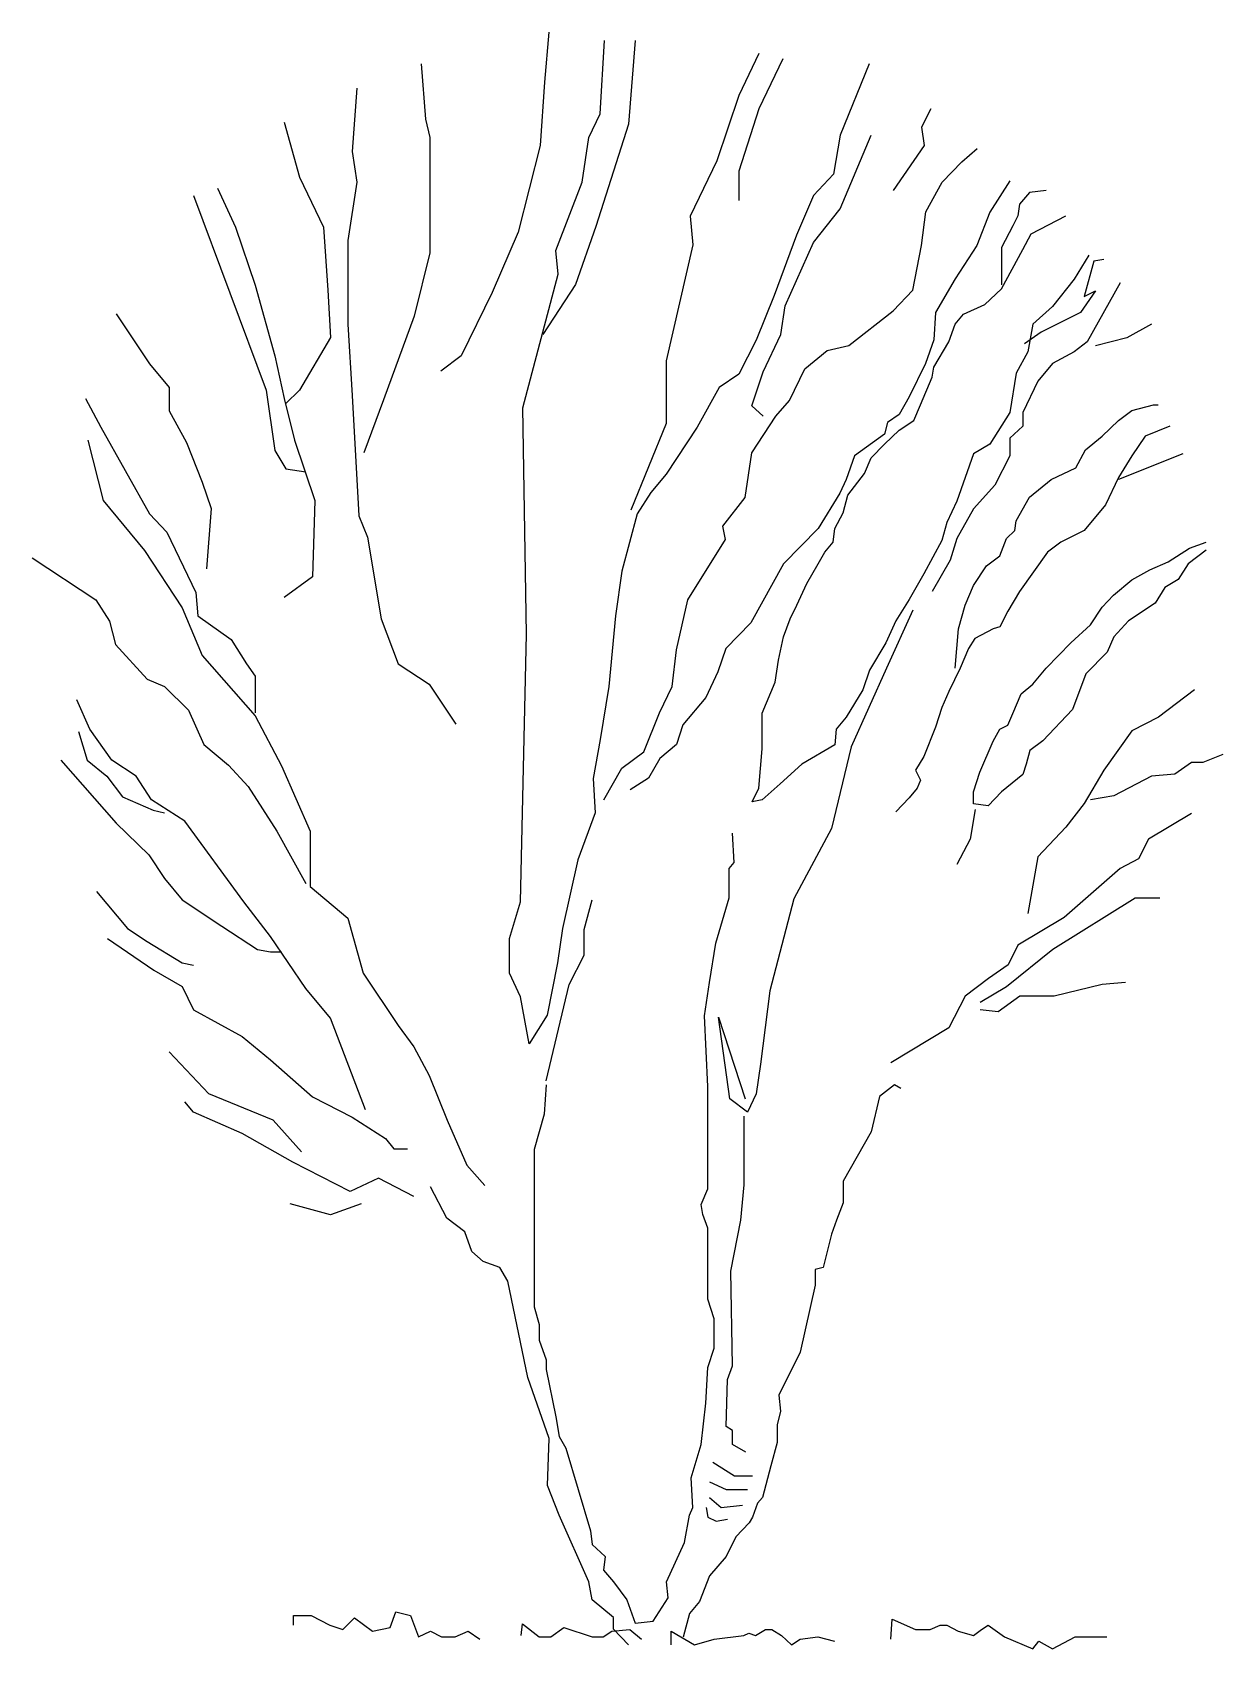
# Model space of a CAD drawing. Extents: x -2.76 to 2.58, y -0.05 to 7.2.
import ezdxf

# ---------------------------------------------------------------- set-up
doc = ezdxf.new("R2010")
doc.units = 0
doc.header["$LTSCALE"] = 100
doc.header["$MEASUREMENT"] = 0
doc.layers.add('P-ARVORE', color=2, linetype='CONTINUOUS')

msp = doc.modelspace()

# ---------------------------------------------------------------- linework, layer by layer
at = {"layer": 'P-ARVORE', "linetype": 'CONTINUOUS'}
for points in [[(-0.4431, 7.1961), (-0.4625, 6.9719), (-0.4819, 6.6883), (-0.5816, 6.2993), (-0.6979, 6.0289), (-0.8364, 5.7453), (-0.9278, 5.6761)], [(0.9943, 7.0543), (0.8641, 6.7345), (0.8336, 6.5597), (0.745, 6.4641), (0.6675, 6.2861), (0.5678, 6.0157), (0.4875, 5.8146), (0.4099, 5.6629), (0.3213, 5.6036), (0.2216, 5.4255), (0.0831, 5.2145), (0.0139, 5.132), (-0.0471, 5.0364), (-0.1163, 4.7792), (-0.144, 4.5781), (-0.1745, 4.2616), (-0.2132, 4.0242), (-0.2437, 3.8494), (-0.2354, 3.6945), (-0.3129, 3.4834), (-0.3822, 3.1768), (-0.4043, 3.0218), (-0.4514, 2.7877), (-0.5317, 2.6591), (-0.5705, 2.8702), (-0.6204, 2.9757), (-0.6204, 3.1306), (-0.5705, 3.2955), (-0.5428, 4.4957), (-0.5594, 5.5112), (-0.4016, 6.1113), (-0.4126, 6.2168), (-0.2936, 6.5235), (-0.2631, 6.7246), (-0.2132, 6.8301), (-0.1939, 7.1598)], [(-0.0554, 7.1598), (-0.0858, 6.784), (-0.2326, 6.3256), (-0.324, 6.0652), (-0.4708, 5.841)], [(-1.0164, 7.0543), (-0.997, 6.807), (-0.9776, 6.7246), (-0.9776, 6.2069), (-1.0469, 5.9234), (-1.1853, 5.5475), (-1.274, 5.3101)], [(0.4985, 7.1005), (0.4099, 6.9125), (0.3102, 6.6191), (0.1911, 6.3718), (0.2022, 6.2432), (0.0831, 5.7223), (0.0831, 5.442), (-0.0748, 5.0529)], [(0.6065, 7.0774), (0.4985, 6.8532), (0.4099, 6.5729), (0.4099, 6.441)], [(-1.3044, 6.9455), (-1.3266, 6.662), (-1.3044, 6.5235), (-1.346, 6.263), (-1.346, 5.8871), (-1.3266, 5.5673), (-1.2961, 5.0265), (-1.2574, 4.9309), (-1.1964, 4.5649), (-1.1189, 4.3638), (-0.9804, 4.2715), (-0.8613, 4.0934)], [(1.2712, 6.8532), (1.2297, 6.7708), (1.2408, 6.6883), (1.1023, 6.4872)], [(-1.6312, 6.7938), (-1.562, 6.5466), (-1.454, 6.3223), (-1.4346, 6.0388), (-1.4235, 5.8278), (-1.562, 5.5904), (-1.6229, 5.531)], [(-0.1966, 3.7538), (-0.1163, 3.8956), (-0.0166, 3.9681), (0.0526, 4.1429), (0.1108, 4.2616), (0.1302, 4.4264), (0.18, 4.6507), (0.349, 4.921), (0.3379, 4.9804), (0.4376, 5.109), (0.4681, 5.3101), (0.5761, 5.475), (0.637, 5.5442), (0.7062, 5.686), (0.8059, 5.7684), (0.9029, 5.7915), (1.1023, 5.9465), (1.1909, 6.0388), (1.2297, 6.2399), (1.2491, 6.3916), (1.3211, 6.5235), (1.4097, 6.6158), (1.4789, 6.6751)], [(0.5179, 5.475), (0.4681, 5.5211), (0.5179, 5.6728), (0.5982, 5.841), (0.6176, 5.9695), (0.745, 6.2531), (0.8641, 6.4048), (1.0026, 6.7345)], [(1.625, 6.5306), (1.5362, 6.3901), (1.4768, 6.2403), (1.3802, 6.0906), (1.2915, 5.9396), (1.2846, 5.8166), (1.2476, 5.7109), (1.1735, 5.5612), (1.1286, 5.4811), (1.0769, 5.4462), (1.0623, 5.394), (0.9287, 5.2965), (0.8917, 5.1908), (0.8624, 5.1293), (0.7659, 4.9702), (0.6098, 4.8112), (0.4626, 4.5465), (0.3514, 4.4327), (0.3144, 4.3271), (0.2617, 4.2121), (0.1583, 4.0891), (0.1291, 4.0008), (0.055, 3.9393), (0.0033, 3.8511), (-0.0786, 3.7977)], [(-2.0384, 6.4641), (-1.7116, 5.5904), (-1.6728, 5.32), (-1.6229, 5.2376), (-1.5343, 5.2244)], [(-1.9304, 6.4971), (-1.85, 6.3223), (-1.7614, 6.0619), (-1.6728, 5.7453), (-1.6312, 5.5541), (-1.5842, 5.3662), (-1.4928, 5.0958), (-1.5038, 4.7529), (-1.6312, 4.6605)], [(1.7878, 6.4865), (1.7137, 6.4783), (1.6689, 6.4249), (1.662, 6.3727), (1.6396, 6.3286), (1.5879, 6.231), (1.5879, 6.0639)], [(1.9799, 6.1962), (1.9136, 6.0894), (1.8171, 5.9663), (1.7283, 5.8874), (1.7059, 5.7632), (1.6542, 5.6668), (1.625, 5.4904), (1.5362, 5.3487), (1.4621, 5.3046), (1.388, 5.0933), (1.3432, 4.9969), (1.3207, 4.9168), (1.2398, 4.7671), (1.1735, 4.6521), (1.114, 4.5558), (1.0691, 4.4582), (0.995, 4.3352), (0.9658, 4.247), (0.8917, 4.1239), (0.8468, 4.0705), (0.84, 3.9997), (0.6917, 3.9126), (0.5952, 3.8244), (0.5143, 3.7535), (0.4694, 3.7443), (0.4987, 3.8058), (0.5143, 3.9823), (0.5143, 4.0798), (0.5143, 4.1413), (0.5728, 4.2818), (0.5874, 4.3793), (0.6098, 4.485), (0.6401, 4.5651), (0.6693, 4.6266), (0.7142, 4.723), (0.7659, 4.8112), (0.7951, 4.8646), (0.8322, 4.9087), (0.84, 4.9702), (0.877, 5.0411), (0.8985, 5.12), (0.9726, 5.2175), (1.0028, 5.2872), (1.0623, 5.3487), (1.1286, 5.4114), (1.1949, 5.4555), (1.2252, 5.5252), (1.2768, 5.6494), (1.2837, 5.6935), (1.351, 5.8073), (1.3802, 5.8874), (1.4173, 5.9315), (1.5138, 5.9756), (1.5879, 6.0453), (1.6845, 6.2218), (1.7215, 6.2926), (1.8766, 6.3727)], [(2.0472, 6.1776), (2.0024, 6.1695), (1.9585, 6.0105), (2.0102, 6.0372), (1.9429, 5.9396), (1.7654, 5.8514), (1.6913, 5.7992)], [(2.1213, 6.072), (1.9731, 5.8073), (1.9136, 5.7632), (1.8171, 5.7109), (1.7508, 5.6308), (1.6845, 5.4904), (1.6845, 5.4288), (1.625, 5.3754), (1.625, 5.2965), (1.5577, 5.1641), (1.4621, 5.0585), (1.388, 4.9261), (1.3578, 4.8286), (1.2768, 4.6881)], [(-2.3846, 5.9333), (-2.235, 5.7091), (-2.1464, 5.6036), (-2.1464, 5.498), (-2.0688, 5.3563), (-1.9996, 5.1782), (-1.958, 5.0595), (-1.9802, 4.7891)], [(2.2618, 5.8874), (2.1506, 5.8259), (2.0102, 5.7899)], [(-2.523, 5.5541), (-2.4538, 5.4255), (-2.235, 5.0364), (-2.1575, 4.954), (-2.0273, 4.6836), (-2.019, 4.5781), (-1.8694, 4.4726), (-1.8002, 4.3638), (-1.7614, 4.3077), (-1.7614, 4.1989), (-1.7614, 4.1429)], [(1.3802, 4.3445), (1.3948, 4.5209), (1.4251, 4.6266), (1.4621, 4.7148), (1.5206, 4.8031), (1.5801, 4.8472), (1.6104, 4.9261), (1.6474, 4.9609), (1.6542, 5.0051), (1.7137, 5.1107), (1.8103, 5.1908), (1.9214, 5.2431), (1.9653, 5.3232), (2.0394, 5.3847), (2.1135, 5.4555), (2.173, 5.4996), (2.2696, 5.5252), (2.291, 5.5252)], [(-2.512, 5.3662), (-2.4427, 5.0958), (-2.2572, 4.8716), (-2.0882, 4.6144), (-1.9996, 4.4001), (-1.7614, 4.1297), (-1.6423, 3.9055), (-1.5149, 3.612), (-1.5149, 3.3647), (-1.346, 3.223), (-1.2767, 2.9757), (-1.1189, 2.7416), (-1.0496, 2.6459), (-0.9804, 2.5173), (-0.9001, 2.3162), (-0.8115, 2.1151), (-0.7311, 2.0228)], [(2.3437, 5.4288), (2.2325, 5.3847), (2.173, 5.2965), (2.1135, 5.1989), (2.0541, 5.0759), (1.9585, 4.9609), (1.8541, 4.9087), (1.7947, 4.8646), (1.6689, 4.6881), (1.6172, 4.5999), (1.5801, 4.5291), (1.5509, 4.5209), (1.469, 4.4768), (1.4397, 4.4327), (1.4026, 4.3445), (1.351, 4.2388), (1.3207, 4.168), (1.2915, 4.0798), (1.2398, 3.9474), (1.2027, 3.8859), (1.2252, 3.8418), (1.2096, 3.8058), (1.1735, 3.7617), (1.114, 3.7001)], [(2.4022, 5.3046), (2.1135, 5.1908)], [(2.5065, 4.8727), (2.4256, 4.8112), (2.3807, 4.7415), (2.3212, 4.7055), (2.2774, 4.6347), (2.1584, 4.5558), (2.0921, 4.485), (2.0628, 4.4153), (1.9663, 4.3178), (1.9068, 4.1587), (1.7732, 4.0182), (1.7147, 3.9741), (1.6991, 3.9126), (1.6845, 3.8673), (1.5879, 3.7884), (1.5284, 3.7268), (1.4621, 3.735), (1.4621, 3.7884), (1.4914, 3.8766), (1.5509, 4.0171), (1.5801, 4.0705), (1.6172, 4.0879), (1.6396, 4.1401), (1.6767, 4.2284), (1.7283, 4.2725), (1.7878, 4.3433), (1.899, 4.4582), (1.9877, 4.5384), (2.0394, 4.6173), (2.0911, 4.6707), (2.173, 4.7404), (2.254, 4.7845), (2.3359, 4.8205), (2.4324, 4.882), (2.5065, 4.9087)], [(-2.7612, 4.8386), (-2.476, 4.6507), (-2.415, 4.555), (-2.3873, 4.4495), (-2.2461, 4.2946), (-2.1685, 4.2616)], [(1.1909, 4.6045), (1.0718, 4.344), (0.914, 3.9912), (0.8253, 3.6252), (0.6564, 3.3087), (0.5484, 2.8965), (0.5068, 2.5668), (0.4875, 2.4349), (0.4487, 2.3525), (0.3684, 2.4118), (0.3185, 2.7778), (0.4376, 2.4118)], [(-2.1685, 4.2616), (-2.0605, 4.1561), (-1.9913, 4.0011), (-1.8805, 3.9088), (-1.7919, 3.8132), (-1.6645, 3.612), (-1.5343, 3.3779)], [(2.4548, 4.247), (2.292, 4.1239), (2.173, 4.0624), (2.0472, 3.8859), (1.9585, 3.7361), (1.8766, 3.6305), (1.7508, 3.4981), (1.7069, 3.2427)], [(-1.2657, 2.3624), (-1.4235, 2.7745), (-1.5343, 2.9064), (-1.6922, 3.1405), (-1.8113, 3.2955), (-2.0771, 3.6582), (-2.2267, 3.7538), (-2.2959, 3.8593), (-2.4039, 3.9319), (-2.5036, 4.0703), (-2.5618, 4.2022)], [(-2.5535, 4.0605), (-2.5147, 3.9319), (-2.4261, 3.8593), (-2.3569, 3.767), (-2.2184, 3.7076), (-2.1685, 3.6945)], [(-2.6338, 3.9319), (-2.3846, 3.6483), (-2.2378, 3.5065), (-2.1685, 3.401), (-2.0882, 3.3054), (-1.911, 3.1867), (-1.7503, 3.0812), (-1.6922, 3.0713), (-1.6423, 3.0713)], [(2.5806, 3.9567), (2.4919, 3.9207), (2.4402, 3.9207), (2.3661, 3.8685), (2.2618, 3.8592), (2.0921, 3.771), (1.9877, 3.7535)], [(1.4699, 3.7094), (1.4475, 3.5771), (1.388, 3.4633)], [(2.4402, 3.692), (2.2471, 3.5771), (2.2033, 3.4888), (2.1213, 3.4447), (1.8697, 3.2253), (1.662, 3.1011), (1.6182, 3.0128), (1.5294, 2.9513), (1.4251, 2.8724), (1.351, 2.7307), (1.0916, 2.5728)], [(-0.456, 2.4753), (-0.4638, 2.343), (-0.5087, 2.1851), (-0.5087, 1.4792), (-0.4863, 1.4003), (-0.4863, 1.3294), (-0.456, 1.2412), (-0.456, 1.1971), (-0.4121, 0.9858), (-0.3975, 0.8976), (-0.3673, 0.8442), (-0.2561, 0.4738), (-0.2493, 0.4123), (-0.1898, 0.3589), (-0.1976, 0.2973), (-0.1527, 0.2451), (-0.0933, 0.165), (-0.0562, 0.0593), (0.0247, 0.0686), (0.092, 0.1743), (0.0842, 0.2451), (0.1661, 0.4216), (0.1876, 0.5446), (0.2032, 0.5795), (0.1954, 0.7118), (0.2402, 0.8616), (0.2617, 1.0473), (0.2695, 1.2064), (0.2988, 1.2935), (0.2988, 1.4258), (0.2695, 1.514), (0.2695, 1.8321), (0.2471, 1.8937), (0.2402, 1.9378), (0.2695, 2.0086), (0.2695, 2.4672), (0.2549, 2.7841), (0.2773, 2.9339), (0.3066, 3.1104), (0.366, 3.3135), (0.366, 3.4459), (0.3885, 3.4714), (0.3807, 3.6038)], [(-2.4732, 3.3417), (-2.3347, 3.1768), (-2.2461, 3.1174), (-2.0882, 3.0218), (-2.0384, 3.0119)], [(-0.456, 2.4927), (-0.3527, 2.9246), (-0.2854, 3.057), (-0.2854, 3.1719), (-0.2483, 3.3042)], [(1.4924, 2.8457), (1.6104, 2.9165), (1.8181, 3.0837), (2.1886, 3.3135), (2.2988, 3.3135)], [(-2.4233, 3.1306), (-2.2156, 2.9889), (-2.0882, 2.9163), (-2.0384, 2.8108), (-1.8196, 2.6921), (-1.6922, 2.5866), (-1.5038, 2.4217), (-1.3266, 2.3294), (-1.177, 2.2338), (-1.1383, 2.1876), (-1.0773, 2.1876)], [(2.1438, 2.9339), (2.0404, 2.9246), (1.8249, 2.8724), (1.6698, 2.8724), (1.5733, 2.8015), (1.4924, 2.8108)], [(-1.5537, 2.1744), (-1.6811, 2.3162), (-1.9691, 2.4349), (-2.1464, 2.6229)], [(1.1364, 2.4579), (1.1072, 2.4753), (1.0399, 2.4231), (1.0028, 2.264), (0.877, 2.0434), (0.877, 1.9459), (0.8478, 1.867), (0.8253, 1.8054), (0.7883, 1.6557), (0.7512, 1.6464), (0.7512, 1.5767), (0.6849, 1.276), (0.5884, 1.0822), (0.5962, 1.0113), (0.5816, 0.9498), (0.5816, 0.8709), (0.5523, 0.7652), (0.5152, 0.6236), (0.4928, 0.598), (0.4704, 0.5353), (0.4558, 0.5098), (0.3963, 0.4471), (0.3524, 0.3589), (0.2783, 0.2718), (0.2334, 0.1569), (0.1886, 0.1035), (0.1593, -0.0022)], [(-1.0496, 1.9733), (-1.2075, 2.0557), (-1.3349, 1.9964), (-1.5925, 2.1283), (-1.8196, 2.2569), (-2.0384, 2.3525), (-2.0771, 2.3986)], [(0.4411, 0.8267), (0.3816, 0.8616), (0.3816, 0.9243), (0.3524, 0.9417), (0.3592, 1.153), (0.3816, 1.2145), (0.3738, 1.6383), (0.4187, 1.867), (0.4333, 2.026), (0.4333, 2.3348)], [(-0.0864, -0.037), (-0.1527, 0.0326), (-0.1527, 0.086), (-0.2493, 0.165), (-0.2639, 0.2451), (-0.3975, 0.5446), (-0.4492, 0.677), (-0.4414, 0.8883), (-0.5379, 1.1623), (-0.6267, 1.5941), (-0.6637, 1.6557), (-0.7378, 1.6824), (-0.7895, 1.7265), (-0.8198, 1.8147), (-0.9007, 1.8763), (-0.9748, 2.0167)], [(-1.2851, 1.9403), (-1.4235, 1.8909), (-1.6035, 1.9403)], [(0.2929, 0.7826), (0.3894, 0.7211), (0.4704, 0.7211)], [(0.2783, 0.6944), (0.3524, 0.6596), (0.448, 0.6596)], [(0.2783, 0.6236), (0.33, 0.5795), (0.4265, 0.5887)], [(0.2627, 0.5795), (0.2705, 0.5353), (0.3075, 0.5179), (0.3592, 0.5272)], [(-1.5897, 0.051), (-1.5897, 0.0939), (-1.5094, 0.0939), (-1.4263, 0.051), (-1.3681, 0.0312), (-1.3155, 0.084), (-1.2352, 0.0246), (-1.1549, 0.0411), (-1.13, 0.1104), (-1.0635, 0.0939), (-1.0275, -0.0017), (-0.9749, 0.0246), (-0.925, -0.0017), (-0.8641, -0.0017), (-0.8059, 0.0246), (-0.7533, -0.0116)], [(1.0912, -0.0116), (1.0967, 0.0774), (1.202, 0.0312), (1.2685, 0.0312), (1.3128, 0.051), (1.3432, 0.051), (1.3931, 0.0246), (1.4623, 0.0049), (1.4983, 0.0312), (1.5288, 0.051), (1.6008, -0.0017), (1.7282, -0.0545), (1.7559, -0.0215), (1.8168, -0.0545), (1.9193, -0.0017), (2.0605, -0.0017)], [(-0.5677, 0.0049), (-0.5622, 0.0576), (-0.4874, -0.0017), (-0.4348, -0.0017), (-0.3766, 0.0411), (-0.2492, -0.0017), (-0.1994, -0.0017), (-0.1606, 0.0246), (-0.0803, 0.0312), (-0.0277, -0.0116)], [(0.1053, -0.038), (0.1053, 0.0246), (0.2105, -0.038), (0.2991, -0.0116), (0.4321, 0.0049), (0.4542, 0.0148), (0.4847, 0.0049), (0.529, 0.0312), (0.5567, 0.0312), (0.601, 0.0049), (0.6453, -0.038), (0.6841, -0.0116), (0.7644, -0.0017), (0.8392, -0.0215)]]:
    msp.add_lwpolyline(points, dxfattribs=at)

doc.saveas('drawing.dxf')
